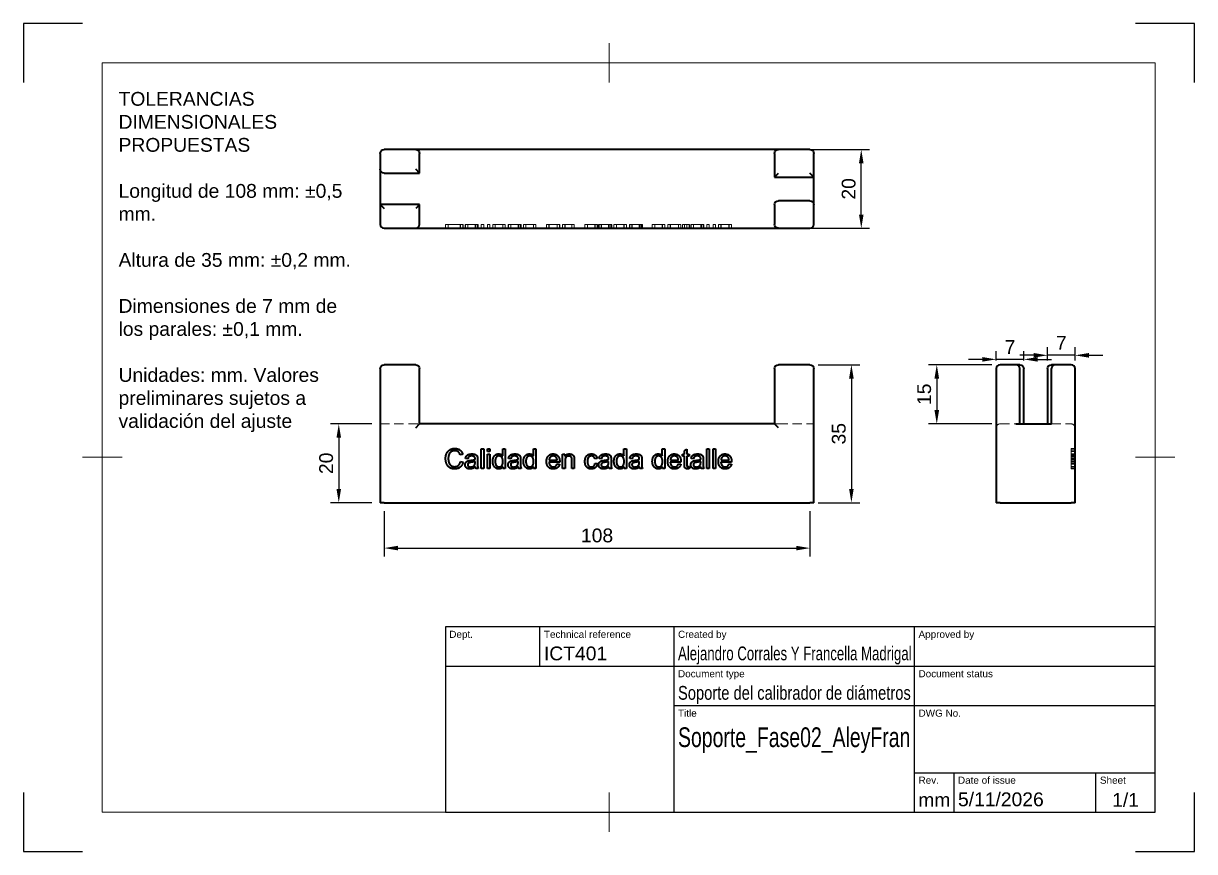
# Model space of a CAD drawing. Header units: millimetres. Extents: x 0 to 297, y 0 to 210.
import ezdxf
from ezdxf.enums import TextEntityAlignment as Align

# ---------------------------------------------------------------- set-up
doc = ezdxf.new("R2010")
doc.units = ezdxf.units.MM
doc.header["$LTSCALE"] = 0.75
doc.linetypes.add('HIDDEN2', pattern=[4.7625, 3.175, -1.5875])
for name, color, linetype, lineweight in [('BORDER', 7, 'Continuous', 18), ('FD_Dimensions', 7, 'Continuous', 18), ('Hidden', 7, 'HIDDEN2', 18), ('Notes', 7, 'Continuous', 18), ('TITLEBLOCK', 7, 'Continuous', 25), ('Visible', 7, 'Continuous', 35)]:
    doc.layers.add(name, color=color, linetype=linetype, lineweight=lineweight)
doc.styles.add('FusionTitle', font='arial.ttf')
doc.styles.get("Standard").update_dxf_attribs({"font": 'arial.ttf'})
doc.dimstyles.new('Dim-ISO-25', dxfattribs={"dimtxt": 3.5, "dimasz": 3.5, "dimexe": 2.1, "dimexo": 2.1, "dimgap": 1.4, "dimtad": 1, "dimzin": 12, "dimdsep": 46, "dimtxsty": 'Standard', "dimcen": 0, "dimazin": 3, "dimtp": 0.1, "dimtm": 0.1, "dimtfac": 0.714286, "dimtmove": 0, "dimatfit": 3, "dimfxl": 1, "dimtzin": 12, "dimarcsym": 0})

# ---------------------------------------------------------------- blocks, each defined once
blk = doc.blocks.new('ISO_A4(L)_SHEET')
at = {"layer": 'BORDER'}
for p, q in [((148.5, 205), (148.5, 195)), ((287, 200), (20, 200)), ((20, 200), (20, 10)), ((287, 10), (287, 200)), ((15, 100), (25, 100)), ((292, 100), (282, 100)), ((148.5, 5), (148.5, 15)), ((287, 10), (20, 10))]:
    blk.add_line(p, q, dxfattribs=at)
at = {"layer": 'Defpoints'}
for p, q in [((0, 210), (0, 195)), ((15, 210), (0, 210)), ((297, 210), (282, 210)), ((297, 195), (297, 210)), ((0, 15), (0, 0)), ((297, 0), (297, 15)), ((0, 0), (15, 0)), ((282, 0), (297, 0))]:
    blk.add_line(p, q, dxfattribs=at)
blk = doc.blocks.new('ISO_TITLEBLOCK')
at = {"layer": 'TITLEBLOCK'}
for p, q in [((0, 47), (-180, 47)), ((-180, 47), (-180, 0)), ((-156, 37), (-156, 47)), ((-122, 0), (-122, 47)), ((-61, 0), (-61, 47)), ((0, 0), (0, 47)), ((-180, 37), (0, 37)), ((-122, 27), (0, 27)), ((-61, 10), (0, 10)), ((-51, 0), (-51, 10)), ((-15, 0), (-15, 10)), ((-180, 0), (0, 0))]:
    blk.add_line(p, q, dxfattribs=at)
at = {"layer": 'TITLEBLOCK', "style": 'FusionTitle'}
for s, p in [('Dept.', (-179, 46)), ('Technical reference', (-155, 46)), ('Created by', (-121, 46)), ('Approved by', (-60, 46)), ('Document type', (-121, 36)), ('Document status', (-60, 36)), ('Title', (-121, 26)), ('DWG No.', (-60, 26)), ('Rev.', (-60, 9)), ('Date of issue', (-50, 9)), ('Sheet', (-14, 9))]:
    blk.add_text(s, height=1.8, dxfattribs=at).set_placement(p, align=Align.TOP_LEFT)
for tag, height, p in [('DEPT', 3.5, (-179, 42)), ('TECHNICAL_REFERENCE', 3.5, (-155, 42)), ('CREATED_BY', 3.5, (-121, 42)), ('APPROVED_BY', 3.5, (-60, 42)), ('DOCUMENT_TYPE', 3.5, (-121, 32)), ('DOCUMENT_STATUS', 3.5, (-60, 32)), ('TITLE_1', 5, (-121, 21.5)), ('TITLE_2', 5, (-121, 14)), ('TITLE_3', 5, (-121, 6.5)), ('DATE_OF_ISSUE', 3.5, (-50, 5))]:
    blk.add_attdef(tag, text='', height=height, dxfattribs=at).set_placement(p, align=Align.TOP_LEFT)
for tag, p in [('CREATED_DATE', (-62, 42)), ('APPROVED_DATE', (-0.99, 42))]:
    blk.add_attdef(tag, text='', height=3.5, dxfattribs=at).set_placement(p, align=Align.TOP_RIGHT)
for tag, height, p in [('DRAWING_NUMBER', 5, (-30.5, 19.75)), ('REV', 3.5, (-56, 4.85)), ('SHEET', 3.5, (-7.5, 4.85))]:
    blk.add_attdef(tag, text='', height=height, dxfattribs=at).set_placement(p, align=Align.TOP_CENTER)
blk = doc.blocks.new('*D13')
at = {"layer": 'Defpoints', "color": 0, "transparency": 16777216}
for p in [(91.47241, 88.455252), (199.47241, 88.455252), (199.47241, 76.955252)]:
    blk.add_point(p, dxfattribs=at)
at = {"layer": 'FD_Dimensions', "color": 0, "lineweight": -2, "transparency": 16777216}
for p, q in [((91.47241, 86.355252), (91.47241, 74.855252)), ((199.47241, 86.355252), (199.47241, 74.855252)), ((94.97241, 76.955252), (195.97241, 76.955252))]:
    blk.add_line(p, q, dxfattribs=at)
at = {"layer": 'FD_Dimensions', "color": 0, "transparency": 16777216}
for points in [[(94.97241, 77.538586), (94.97241, 76.371919), (91.47241, 76.955252)], [(195.97241, 77.538586), (195.97241, 76.371919), (199.47241, 76.955252)]]:
    blk.add_solid(points, dxfattribs=at)
at = {"layer": 'FD_Dimensions', "color": 0, "transparency": 16777216, "insert": (145.47241, 80.142258), "char_height": 3.5, "attachment_point": 5}
blk.add_mtext('108', dxfattribs=at)
blk = doc.blocks.new('*D14')
at = {"layer": 'Defpoints', "color": 0, "transparency": 16777216}
for p in [(191.472408, 178.046645), (212.472408, 178.046645), (191.472408, 158.046645)]:
    blk.add_point(p, dxfattribs=at)
at = {"layer": 'FD_Dimensions', "color": 0, "lineweight": -2, "transparency": 16777216}
for p, q in [((193.572408, 178.046645), (214.572408, 178.046645)), ((212.472408, 161.546645), (212.472408, 174.546645)), ((193.572408, 158.046645), (214.572408, 158.046645))]:
    blk.add_line(p, q, dxfattribs=at)
at = {"layer": 'FD_Dimensions', "color": 0, "transparency": 16777216}
for points in [[(211.889075, 174.546645), (213.055742, 174.546645), (212.472408, 178.046645)], [(211.889075, 161.546645), (213.055742, 161.546645), (212.472408, 158.046645)]]:
    blk.add_solid(points, dxfattribs=at)
at = {"layer": 'FD_Dimensions', "color": 0, "transparency": 16777216, "insert": (209.285403, 168.046645), "char_height": 3.5, "attachment_point": 5, "rotation": 90}
blk.add_mtext('20', dxfattribs=at)
blk = doc.blocks.new('*D15')
at = {"layer": 'Defpoints', "color": 0, "transparency": 16777216}
for p in [(199.47241, 123.455252), (199.47241, 88.455252), (209.97241, 88.455252)]:
    blk.add_point(p, dxfattribs=at)
at = {"layer": 'FD_Dimensions', "color": 0, "lineweight": -2, "transparency": 16777216}
for p, q in [((201.57241, 123.455252), (212.07241, 123.455252)), ((209.97241, 119.955252), (209.97241, 91.955252)), ((201.57241, 88.455252), (212.07241, 88.455252))]:
    blk.add_line(p, q, dxfattribs=at)
at = {"layer": 'FD_Dimensions', "color": 0, "transparency": 16777216}
for points in [[(209.389077, 119.955252), (210.555744, 119.955252), (209.97241, 123.455252)], [(209.389077, 91.955252), (210.555744, 91.955252), (209.97241, 88.455252)]]:
    blk.add_solid(points, dxfattribs=at)
at = {"layer": 'FD_Dimensions', "color": 0, "transparency": 16777216, "insert": (206.784211, 105.955252), "char_height": 3.5, "attachment_point": 5, "rotation": 90}
blk.add_mtext('35', dxfattribs=at)
blk = doc.blocks.new('*D16')
at = {"layer": 'Defpoints', "color": 0, "transparency": 16777216}
for p in [(246.696469, 124.814403), (246.696469, 122.455252), (253.696469, 122.455252)]:
    blk.add_point(p, dxfattribs=at)
at = {"layer": 'FD_Dimensions', "color": 0, "lineweight": -2, "transparency": 16777216}
for p, q in [((243.196469, 124.814403), (239.696469, 124.814403)), ((246.696469, 124.555252), (246.696469, 126.914403)), ((253.696469, 124.814403), (246.696469, 124.814403)), ((253.696469, 124.555252), (253.696469, 126.914403)), ((257.196469, 124.814403), (260.696469, 124.814403))]:
    blk.add_line(p, q, dxfattribs=at)
at = {"layer": 'FD_Dimensions', "color": 0, "transparency": 16777216}
for points in [[(243.196469, 125.397736), (243.196469, 124.23107), (246.696469, 124.814403)], [(257.196469, 125.397736), (257.196469, 124.23107), (253.696469, 124.814403)]]:
    blk.add_solid(points, dxfattribs=at)
at = {"layer": 'FD_Dimensions', "color": 0, "transparency": 16777216, "insert": (250.196469, 127.964403), "char_height": 3.5, "attachment_point": 5}
blk.add_mtext('7', dxfattribs=at)
blk = doc.blocks.new('*D17')
at = {"layer": 'Defpoints', "color": 0, "transparency": 16777216}
for p in [(259.69647, 125.838634), (259.69647, 122.455252), (266.696469, 122.455252)]:
    blk.add_point(p, dxfattribs=at)
at = {"layer": 'FD_Dimensions', "color": 0, "lineweight": -2, "transparency": 16777216}
for p, q in [((259.69647, 124.555252), (259.69647, 127.938634)), ((266.696469, 124.555252), (266.696469, 127.938634)), ((256.19647, 125.838634), (252.69647, 125.838634)), ((266.696469, 125.838634), (259.69647, 125.838634)), ((270.196469, 125.838634), (273.696469, 125.838634))]:
    blk.add_line(p, q, dxfattribs=at)
at = {"layer": 'FD_Dimensions', "color": 0, "transparency": 16777216}
for points in [[(256.19647, 126.421968), (256.19647, 125.255301), (259.69647, 125.838634)], [(270.196469, 126.421968), (270.196469, 125.255301), (266.696469, 125.838634)]]:
    blk.add_solid(points, dxfattribs=at)
at = {"layer": 'FD_Dimensions', "color": 0, "transparency": 16777216, "insert": (263.196469, 128.988634), "char_height": 3.5, "attachment_point": 5}
blk.add_mtext('7', dxfattribs=at)
blk = doc.blocks.new('*D18')
at = {"layer": 'Defpoints', "color": 0, "transparency": 16777216}
for p in [(90.47241, 108.455252), (79.97241, 88.455252), (90.47241, 88.455252)]:
    blk.add_point(p, dxfattribs=at)
at = {"layer": 'FD_Dimensions', "color": 0, "lineweight": -2, "transparency": 16777216}
for p, q in [((88.37241, 108.455252), (77.87241, 108.455252)), ((79.97241, 104.955252), (79.97241, 91.955252)), ((88.37241, 88.455252), (77.87241, 88.455252))]:
    blk.add_line(p, q, dxfattribs=at)
at = {"layer": 'FD_Dimensions', "color": 0, "transparency": 16777216}
for points in [[(79.389077, 104.955252), (80.555744, 104.955252), (79.97241, 108.455252)], [(79.389077, 91.955252), (80.555744, 91.955252), (79.97241, 88.455252)]]:
    blk.add_solid(points, dxfattribs=at)
at = {"layer": 'FD_Dimensions', "color": 0, "transparency": 16777216, "insert": (76.785405, 98.455252), "char_height": 3.5, "attachment_point": 5, "rotation": 90}
blk.add_mtext('20', dxfattribs=at)
blk = doc.blocks.new('*D19')
at = {"layer": 'Defpoints', "color": 0, "transparency": 16777216}
for p in [(247.696469, 123.455252), (231.623422, 108.455252), (247.696469, 108.455252)]:
    blk.add_point(p, dxfattribs=at)
at = {"layer": 'FD_Dimensions', "color": 0, "lineweight": -2, "transparency": 16777216}
for p, q in [((245.596469, 123.455252), (229.523422, 123.455252)), ((231.623422, 119.955252), (231.623422, 111.955252)), ((245.596469, 108.455252), (229.523422, 108.455252))]:
    blk.add_line(p, q, dxfattribs=at)
at = {"layer": 'FD_Dimensions', "color": 0, "transparency": 16777216}
for points in [[(231.040089, 119.955252), (232.206756, 119.955252), (231.623422, 123.455252)], [(231.040089, 111.955252), (232.206756, 111.955252), (231.623422, 108.455252)]]:
    blk.add_solid(points, dxfattribs=at)
at = {"layer": 'FD_Dimensions', "color": 0, "transparency": 16777216, "insert": (228.436417, 115.955252), "char_height": 3.5, "attachment_point": 5, "rotation": 90}
blk.add_mtext('15', dxfattribs=at)

msp = doc.modelspace()

# ---------------------------------------------------------------- linework, layer by layer
at = {"layer": 'Hidden', "extrusion": (-1e-16, -1, 2.967e-13)}
for p, q in [((107.058, 158.047), (107.058, 159.047)), ((107.058, 159.047), (107.357, 159.047)), ((107.357, 159.047), (108.208, 159.047)), ((107.742, 158.047), (107.742, 159.047)), ((108.208, 159.047), (109.423, 159.047)), ((109.423, 159.047), (110.688, 159.047)), ((110.688, 159.047), (111.402, 159.047)), ((110.75, 158.047), (110.75, 159.047)), ((110.825, 158.047), (110.825, 159.047)), ((111.402, 158.047), (111.402, 159.047)), ((111.402, 159.047), (111.488, 159.047)), ((111.488, 158.047), (111.488, 159.047)), ((112.018, 158.047), (112.018, 159.047)), ((112.018, 159.047), (112.124, 159.047)), ((112.124, 158.047), (112.124, 159.047)), ((112.124, 159.047), (112.394, 159.047)), ((112.394, 159.047), (112.937, 159.047)), ((112.674, 158.047), (112.674, 159.047)), ((112.725, 158.047), (112.725, 159.047)), ((112.937, 159.047), (113.761, 159.047)), ((113.761, 159.047), (114.516, 159.047)), ((114.516, 159.047), (114.943, 159.047)), ((114.543, 158.047), (114.543, 159.047)), ((114.547, 158.047), (114.547, 159.047)), ((114.595, 158.047), (114.595, 159.047)), ((114.718, 158.047), (114.718, 159.047)), ((114.943, 159.047), (115.135, 159.047)), ((115.135, 158.047), (115.135, 159.047)), ((115.135, 159.047), (115.166, 159.047)), ((115.166, 159.047), (115.205, 159.047)), ((115.166, 158.047), (115.166, 159.047)), ((115.205, 159.047), (115.36, 159.047)), ((115.36, 158.047), (115.36, 159.047)), ((116.105, 158.047), (116.105, 159.047)), ((116.105, 159.047), (116.721, 159.047)), ((116.721, 158.047), (116.721, 159.047)), ((117.678, 158.047), (117.678, 159.047)), ((117.678, 159.047), (118.293, 159.047)), ((118.293, 158.047), (118.293, 159.047)), ((119.007, 158.047), (119.007, 159.047)), ((119.007, 159.047), (119.188, 159.047)), ((119.188, 159.047), (119.732, 159.047)), ((119.64, 158.047), (119.64, 159.047)), ((119.732, 159.047), (120.542, 159.047)), ((120.542, 159.047), (121.126, 159.047)), ((121.126, 159.047), (121.543, 159.047)), ((121.543, 158.047), (121.543, 159.047)), ((121.543, 159.047), (122.155, 159.047)), ((121.584, 158.047), (121.584, 159.047)), ((121.595, 158.047), (121.595, 159.047)), ((122.155, 158.047), (122.155, 159.047)), ((122.914, 158.047), (122.914, 159.047)), ((122.914, 159.047), (123.02, 159.047)), ((123.02, 158.047), (123.02, 159.047)), ((123.02, 159.047), (123.29, 159.047)), ((123.29, 159.047), (123.833, 159.047)), ((123.57, 158.047), (123.57, 159.047)), ((123.622, 158.047), (123.622, 159.047)), ((123.833, 159.047), (124.657, 159.047)), ((124.657, 159.047), (125.413, 159.047)), ((125.413, 159.047), (125.84, 159.047)), ((125.44, 158.047), (125.44, 159.047)), ((125.443, 158.047), (125.443, 159.047)), ((125.491, 158.047), (125.491, 159.047)), ((125.614, 158.047), (125.614, 159.047)), ((125.84, 159.047), (126.031, 159.047)), ((126.031, 158.047), (126.031, 159.047)), ((126.031, 159.047), (126.062, 159.047)), ((126.062, 159.047), (126.101, 159.047)), ((126.062, 158.047), (126.062, 159.047)), ((126.101, 159.047), (126.257, 159.047)), ((126.257, 158.047), (126.257, 159.047)), ((126.793, 158.047), (126.793, 159.047)), ((126.793, 159.047), (126.975, 159.047)), ((126.975, 159.047), (127.518, 159.047)), ((127.426, 158.047), (127.426, 159.047)), ((127.518, 159.047), (128.328, 159.047)), ((128.328, 159.047), (128.913, 159.047)), ((128.913, 159.047), (129.33, 159.047)), ((129.33, 158.047), (129.33, 159.047)), ((129.33, 159.047), (129.941, 159.047)), ((129.371, 158.047), (129.371, 159.047)), ((129.381, 158.047), (129.381, 159.047)), ((129.941, 158.047), (129.941, 159.047)), ((132.648, 158.047), (132.648, 159.047)), ((132.648, 159.047), (133.12, 159.047)), ((133.12, 159.047), (134.344, 159.047)), ((133.284, 158.047), (133.284, 159.047)), ((133.318, 158.047), (133.318, 159.047)), ((134.344, 159.047), (135.533, 159.047)), ((135.338, 158.047), (135.338, 159.047)), ((135.345, 158.047), (135.345, 159.047)), ((135.533, 159.047), (135.995, 159.047)), ((135.974, 158.047), (135.974, 159.047)), ((135.991, 158.047), (135.991, 159.047)), ((135.995, 158.047), (135.995, 159.047)), ((136.747, 158.047), (136.747, 159.047)), ((136.747, 159.047), (137.3, 159.047)), ((137.3, 159.047), (138.456, 159.047)), ((137.3, 158.047), (137.3, 159.047)), ((137.362, 158.047), (137.362, 159.047)), ((138.456, 159.047), (139.059, 159.047)), ((139.059, 159.047), (139.471, 159.047)), ((139.081, 158.047), (139.081, 159.047)), ((139.471, 159.047), (139.662, 159.047)), ((139.662, 159.047), (139.696, 159.047)), ((139.696, 158.047), (139.696, 159.047)), ((142.396, 158.047), (142.396, 159.047)), ((142.396, 159.047), (142.591, 159.047)), ((142.591, 159.047), (143.184, 159.047)), ((143.029, 158.047), (143.029, 159.047)), ((143.184, 159.047), (144.051, 159.047)), ((144.051, 159.047), (145.018, 159.047)), ((144.902, 158.047), (144.902, 159.047)), ((144.953, 158.047), (144.953, 159.047)), ((145.018, 159.047), (145.5, 159.047)), ((145.5, 158.047), (145.5, 159.047)), ((145.5, 159.047), (145.558, 159.047)), ((145.558, 158.047), (145.558, 159.047)), ((145.876, 158.047), (145.876, 159.047)), ((145.876, 159.047), (145.982, 159.047)), ((145.982, 158.047), (145.982, 159.047)), ((145.982, 159.047), (146.252, 159.047)), ((146.252, 159.047), (146.795, 159.047)), ((146.532, 158.047), (146.532, 159.047)), ((146.583, 158.047), (146.583, 159.047)), ((146.795, 159.047), (147.619, 159.047)), ((147.619, 159.047), (148.375, 159.047)), ((148.375, 159.047), (148.802, 159.047)), ((148.402, 158.047), (148.402, 159.047)), ((148.405, 158.047), (148.405, 159.047)), ((148.453, 158.047), (148.453, 159.047)), ((148.576, 158.047), (148.576, 159.047)), ((148.802, 159.047), (148.993, 159.047)), ((148.993, 158.047), (148.993, 159.047)), ((148.993, 159.047), (149.024, 159.047)), ((149.024, 159.047), (149.063, 159.047)), ((149.024, 158.047), (149.024, 159.047)), ((149.063, 159.047), (149.219, 159.047)), ((149.219, 158.047), (149.219, 159.047)), ((149.755, 158.047), (149.755, 159.047)), ((149.755, 159.047), (149.937, 159.047)), ((149.937, 159.047), (150.48, 159.047)), ((150.388, 158.047), (150.388, 159.047)), ((150.48, 159.047), (151.29, 159.047)), ((151.29, 159.047), (151.875, 159.047)), ((151.875, 159.047), (152.292, 159.047)), ((152.292, 158.047), (152.292, 159.047)), ((152.292, 159.047), (152.903, 159.047)), ((152.333, 158.047), (152.333, 159.047)), ((152.343, 158.047), (152.343, 159.047)), ((152.903, 158.047), (152.903, 159.047)), ((153.662, 158.047), (153.662, 159.047)), ((153.662, 159.047), (153.768, 159.047)), ((153.768, 158.047), (153.768, 159.047)), ((153.768, 159.047), (154.038, 159.047)), ((154.038, 159.047), (154.582, 159.047)), ((154.318, 158.047), (154.318, 159.047)), ((154.37, 158.047), (154.37, 159.047)), ((154.582, 159.047), (155.405, 159.047)), ((155.405, 159.047), (156.161, 159.047)), ((156.161, 159.047), (156.588, 159.047)), ((156.188, 158.047), (156.188, 159.047)), ((156.191, 158.047), (156.191, 159.047)), ((156.239, 158.047), (156.239, 159.047)), ((156.362, 158.047), (156.362, 159.047)), ((156.588, 159.047), (156.779, 159.047)), ((156.779, 158.047), (156.779, 159.047)), ((156.779, 159.047), (156.81, 159.047)), ((156.81, 159.047), (156.849, 159.047)), ((156.81, 158.047), (156.81, 159.047)), ((156.849, 159.047), (157.005, 159.047)), ((157.005, 158.047), (157.005, 159.047)), ((159.486, 158.047), (159.486, 159.047)), ((159.486, 159.047), (159.667, 159.047)), ((159.667, 159.047), (160.211, 159.047)), ((160.119, 158.047), (160.119, 159.047)), ((160.211, 159.047), (161.021, 159.047)), ((161.021, 159.047), (161.605, 159.047)), ((161.605, 159.047), (162.022, 159.047)), ((162.022, 158.047), (162.022, 159.047)), ((162.022, 159.047), (162.634, 159.047)), ((162.063, 158.047), (162.063, 159.047)), ((162.074, 158.047), (162.074, 159.047)), ((162.634, 158.047), (162.634, 159.047)), ((163.396, 158.047), (163.396, 159.047)), ((163.396, 159.047), (163.868, 159.047)), ((163.868, 159.047), (165.092, 159.047)), ((164.032, 158.047), (164.032, 159.047)), ((164.066, 158.047), (164.066, 159.047)), ((165.092, 159.047), (166.281, 159.047)), ((166.086, 158.047), (166.086, 159.047)), ((166.093, 158.047), (166.093, 159.047)), ((166.281, 159.047), (166.743, 159.047)), ((166.722, 158.047), (166.722, 159.047)), ((166.739, 158.047), (166.739, 159.047)), ((166.743, 158.047), (166.743, 159.047)), ((167.156, 158.047), (167.156, 159.047)), ((167.156, 159.047), (167.607, 159.047)), ((167.607, 158.047), (167.607, 159.047)), ((167.607, 159.047), (168.219, 159.047)), ((168.219, 159.047), (168.838, 159.047)), ((168.219, 158.047), (168.219, 159.047)), ((168.838, 158.047), (168.838, 159.047)), ((168.838, 159.047), (168.927, 159.047)), ((168.927, 158.047), (168.927, 159.047)), ((169.231, 158.047), (169.231, 159.047)), ((169.231, 159.047), (169.337, 159.047)), ((169.337, 158.047), (169.337, 159.047)), ((169.337, 159.047), (169.607, 159.047)), ((169.607, 159.047), (170.15, 159.047)), ((169.887, 158.047), (169.887, 159.047)), ((169.938, 158.047), (169.938, 159.047)), ((170.15, 159.047), (170.974, 159.047)), ((170.974, 159.047), (171.729, 159.047)), ((171.729, 159.047), (172.157, 159.047)), ((171.757, 158.047), (171.757, 159.047)), ((171.76, 158.047), (171.76, 159.047)), ((171.808, 158.047), (171.808, 159.047)), ((171.931, 158.047), (171.931, 159.047)), ((172.157, 159.047), (172.348, 159.047)), ((172.348, 158.047), (172.348, 159.047)), ((172.348, 159.047), (172.379, 159.047)), ((172.379, 159.047), (172.418, 159.047)), ((172.379, 158.047), (172.379, 159.047)), ((172.418, 159.047), (172.574, 159.047)), ((172.574, 158.047), (172.574, 159.047)), ((173.319, 158.047), (173.319, 159.047)), ((173.319, 159.047), (173.934, 159.047)), ((173.934, 158.047), (173.934, 159.047)), ((174.874, 158.047), (174.874, 159.047)), ((174.874, 159.047), (175.489, 159.047)), ((175.489, 158.047), (175.489, 159.047)), ((176.238, 158.047), (176.238, 159.047)), ((176.238, 159.047), (176.709, 159.047)), ((176.709, 159.047), (177.933, 159.047)), ((176.874, 158.047), (176.874, 159.047)), ((176.908, 158.047), (176.908, 159.047)), ((177.933, 159.047), (179.123, 159.047)), ((178.928, 158.047), (178.928, 159.047)), ((178.935, 158.047), (178.935, 159.047)), ((179.123, 159.047), (179.584, 159.047)), ((179.563, 158.047), (179.563, 159.047)), ((179.581, 158.047), (179.581, 159.047)), ((179.584, 158.047), (179.584, 159.047))]:
    msp.add_line(p, q, dxfattribs=at)
at = {"layer": 'Hidden'}
for p, q in [((90.472, 108.455), (100.472, 108.455)), ((190.472, 108.455), (191.472, 108.455)), ((191.472, 108.455), (199.472, 108.455)), ((199.472, 108.455), (200.472, 108.455))]:
    msp.add_line(p, q, dxfattribs=at)
at = {"layer": 'Hidden', "extrusion": (1, -2e-16, 2.969e-13)}
for p, q in [((247.696, 108.455), (251.696, 108.455)), ((260.696, 108.455), (265.696, 108.455)), ((266.696, 102.215), (265.696, 102.215)), ((265.696, 101.912), (265.696, 102.215)), ((266.696, 102.129), (265.696, 102.129)), ((266.696, 102.016), (265.696, 102.016)), ((265.696, 101.027), (265.696, 101.912)), ((266.696, 101.647), (265.696, 101.647)), ((266.696, 101.422), (265.696, 101.422)), ((265.696, 99.661), (265.696, 101.027)), ((266.696, 100.83), (265.696, 100.83)), ((266.696, 100.755), (265.696, 100.755)), ((266.696, 100.748), (265.696, 100.748)), ((266.696, 100.601), (265.696, 100.601)), ((266.696, 100.331), (265.696, 100.331)), ((266.696, 100.324), (265.696, 100.324)), ((266.696, 100.321), (265.696, 100.321)), ((266.696, 100.297), (265.696, 100.297)), ((266.696, 100.27), (265.696, 100.27)), ((266.696, 100.232), (265.696, 100.232)), ((266.696, 100.027), (265.696, 100.027)), ((266.696, 99.713), (265.696, 99.713)), ((266.696, 99.682), (265.696, 99.682)), ((265.696, 98.318), (265.696, 99.661)), ((266.696, 99.631), (265.696, 99.631)), ((266.696, 99.59), (265.696, 99.59)), ((266.696, 99.422), (265.696, 99.422)), ((266.696, 99.282), (265.696, 99.282)), ((266.696, 98.94), (265.696, 98.94)), ((266.696, 98.875), (265.696, 98.875)), ((266.696, 98.776), (265.696, 98.776)), ((266.696, 98.708), (265.696, 98.708)), ((266.696, 98.448), (265.696, 98.448)), ((266.696, 98.369), (265.696, 98.369)), ((265.696, 97.363), (265.696, 98.318)), ((266.696, 98.287), (265.696, 98.287)), ((266.696, 98.209), (265.696, 98.209)), ((266.696, 97.669), (265.696, 97.669)), ((266.696, 97.645), (265.696, 97.645)), ((266.696, 97.6), (265.696, 97.6)), ((266.696, 97.576), (265.696, 97.576)), ((266.696, 97.566), (265.696, 97.566)), ((266.696, 97.542), (265.696, 97.542)), ((266.696, 97.518), (265.696, 97.518)), ((265.696, 97.033), (265.696, 97.363)), ((266.696, 97.125), (265.696, 97.125)), ((266.696, 97.118), (265.696, 97.118)), ((266.696, 97.07), (265.696, 97.07)), ((266.696, 97.036), (265.696, 97.036)), ((266.696, 97.033), (265.696, 97.033))]:
    msp.add_line(p, q, dxfattribs=at)
at = {"layer": 'Hidden', "extrusion": (0, -2e-16, -1)}
for centre, start, end in [((-247.696, 107.455), 0, 90), ((-265.696, 107.455), 90, 180)]:
    msp.add_arc(centre, 1, start, end, dxfattribs=at)
at = {"layer": 'Visible', "extrusion": (-1e-16, -1, 2.967e-13)}
for p, q in [((90.472, 177.047), (90.472, 173.047)), ((99.472, 178.047), (91.472, 178.047)), ((191.472, 178.047), (99.472, 178.047)), ((100.472, 172.047), (100.472, 177.047)), ((190.472, 177.047), (190.472, 171.047)), ((199.472, 178.047), (191.472, 178.047)), ((200.472, 171.047), (200.472, 177.047)), ((90.472, 173.047), (90.472, 164.047)), ((100.472, 172.047), (99.472, 173.047)), ((91.472, 172.047), (100.472, 172.047)), ((190.472, 171.047), (191.472, 172.047)), ((190.472, 171.047), (200.472, 171.047)), ((200.472, 171.047), (199.472, 172.047)), ((200.472, 164.047), (200.472, 171.047)), ((90.472, 164.047), (90.472, 159.047)), ((90.472, 164.047), (91.472, 163.047)), ((100.472, 164.047), (90.472, 164.047)), ((100.472, 164.047), (99.472, 163.047)), ((100.472, 159.047), (100.472, 164.047)), ((190.472, 164.047), (190.472, 159.047)), ((199.472, 165.047), (191.472, 165.047)), ((200.472, 159.047), (200.472, 164.047)), ((91.472, 158.047), (99.472, 158.047)), ((99.472, 158.047), (191.472, 158.047)), ((191.472, 158.047), (199.472, 158.047))]:
    msp.add_line(p, q, dxfattribs=at)
at = {"layer": 'Visible'}
for p, q in [((90.472, 122.455), (90.472, 88.455)), ((99.472, 123.455), (91.472, 123.455)), ((100.472, 108.455), (100.472, 122.455)), ((190.472, 122.455), (190.472, 108.455)), ((199.472, 123.455), (191.472, 123.455)), ((200.472, 88.455), (200.472, 122.455)), ((99.472, 107.455), (100.472, 108.455)), ((190.472, 108.455), (100.472, 108.455)), ((191.472, 107.455), (190.472, 108.455)), ((116.105, 102.129), (116.721, 102.129)), ((116.105, 97.118), (116.105, 102.129)), ((116.721, 102.129), (116.721, 97.118)), ((117.678, 102.129), (118.293, 102.129)), ((117.678, 101.422), (117.678, 102.129)), ((118.293, 101.422), (117.678, 101.422)), ((118.293, 102.129), (118.293, 101.422)), ((121.543, 102.129), (122.155, 102.129)), ((121.543, 100.331), (121.543, 102.129)), ((122.155, 102.129), (122.155, 97.118)), ((129.33, 102.129), (129.941, 102.129)), ((129.33, 100.331), (129.33, 102.129)), ((129.941, 102.129), (129.941, 97.118)), ((152.292, 102.129), (152.903, 102.129)), ((152.292, 100.331), (152.292, 102.129)), ((152.903, 102.129), (152.903, 97.118)), ((162.022, 102.129), (162.634, 102.129)), ((162.022, 100.331), (162.022, 102.129)), ((162.634, 102.129), (162.634, 97.118)), ((167.607, 101.647), (168.219, 102.016)), ((167.607, 100.748), (167.607, 101.647)), ((168.219, 102.016), (168.219, 100.748)), ((173.319, 102.129), (173.934, 102.129)), ((173.319, 97.118), (173.319, 102.129)), ((173.934, 102.129), (173.934, 97.118)), ((174.874, 102.129), (175.489, 102.129)), ((174.874, 97.118), (174.874, 102.129)), ((175.489, 102.129), (175.489, 97.118)), ((111.402, 100.755), (110.75, 100.601)), ((110.825, 98.875), (111.488, 98.708)), ((112.725, 99.631), (112.124, 99.713)), ((114.543, 98.715), (114.543, 98.94)), ((115.166, 99.46), (115.166, 98.639)), ((117.678, 100.748), (118.293, 100.748)), ((117.678, 97.118), (117.678, 100.748)), ((118.293, 100.748), (118.293, 97.118)), ((123.622, 99.631), (123.02, 99.713)), ((125.44, 98.715), (125.44, 98.94)), ((126.062, 99.46), (126.062, 98.639)), ((135.991, 98.776), (133.284, 98.776)), ((133.318, 99.282), (135.345, 99.282)), ((135.338, 98.287), (135.974, 98.209)), ((136.747, 100.748), (137.3, 100.748)), ((136.747, 97.118), (136.747, 100.748)), ((137.3, 100.748), (137.3, 100.232)), ((137.362, 99.101), (137.362, 97.118)), ((139.081, 97.118), (139.081, 99.326)), ((139.696, 99.35), (139.696, 97.118)), ((145.5, 99.682), (144.902, 99.59)), ((144.953, 98.448), (145.558, 98.369)), ((146.583, 99.631), (145.982, 99.713)), ((148.402, 98.715), (148.402, 98.94)), ((149.024, 99.46), (149.024, 98.639)), ((154.37, 99.631), (153.768, 99.713)), ((156.188, 98.715), (156.188, 98.94)), ((156.81, 99.46), (156.81, 98.639)), ((166.739, 98.776), (164.032, 98.776)), ((164.066, 99.282), (166.093, 99.282)), ((166.086, 98.287), (166.722, 98.209)), ((167.156, 100.748), (167.607, 100.748)), ((167.156, 100.27), (167.156, 100.748)), ((167.607, 100.27), (167.156, 100.27)), ((167.607, 98.181), (167.607, 100.27)), ((168.219, 100.748), (168.838, 100.748)), ((168.219, 100.27), (168.219, 98.147)), ((168.838, 100.27), (168.219, 100.27)), ((168.838, 100.748), (168.838, 100.27)), ((169.938, 99.631), (169.337, 99.713)), ((171.757, 98.715), (171.757, 98.94)), ((172.379, 99.46), (172.379, 98.639)), ((179.581, 98.776), (176.874, 98.776)), ((176.908, 99.282), (178.935, 99.282)), ((178.928, 98.287), (179.563, 98.209)), ((115.36, 97.118), (114.718, 97.118)), ((116.721, 97.118), (116.105, 97.118)), ((118.293, 97.118), (117.678, 97.118)), ((121.584, 97.118), (121.584, 97.576)), ((122.155, 97.118), (121.584, 97.118)), ((126.257, 97.118), (125.614, 97.118)), ((129.371, 97.118), (129.371, 97.576)), ((129.941, 97.118), (129.371, 97.118)), ((137.362, 97.118), (136.747, 97.118)), ((139.696, 97.118), (139.081, 97.118)), ((149.219, 97.118), (148.576, 97.118)), ((152.333, 97.118), (152.333, 97.576)), ((152.903, 97.118), (152.333, 97.118)), ((157.005, 97.118), (156.362, 97.118)), ((162.063, 97.118), (162.063, 97.576)), ((162.634, 97.118), (162.063, 97.118)), ((168.838, 97.669), (168.927, 97.125)), ((172.574, 97.118), (171.931, 97.118)), ((173.934, 97.118), (173.319, 97.118)), ((175.489, 97.118), (174.874, 97.118)), ((91.472, 88.455), (90.472, 88.455)), ((91.472, 88.455), (199.472, 88.455)), ((200.472, 88.455), (199.472, 88.455))]:
    msp.add_line(p, q, dxfattribs=at)
at = {"layer": 'Visible', "extrusion": (1, -2e-16, 2.969e-13)}
for p, q in [((246.696, 122.455), (246.696, 88.455)), ((251.696, 123.455), (247.696, 123.455)), ((252.696, 123.455), (251.696, 123.455)), ((252.696, 108.455), (252.696, 122.455)), ((253.696, 108.455), (253.696, 122.455)), ((259.696, 122.455), (259.696, 108.455)), ((261.696, 123.455), (260.696, 123.455)), ((260.696, 108.455), (260.696, 122.455)), ((265.696, 123.455), (261.696, 123.455)), ((266.696, 88.455), (266.696, 122.455)), ((251.696, 108.455), (260.696, 108.455)), ((247.696, 88.455), (246.696, 88.455)), ((247.696, 88.455), (265.696, 88.455)), ((266.696, 88.455), (265.696, 88.455))]:
    msp.add_line(p, q, dxfattribs=at)
at = {"layer": 'Visible', "extrusion": (0, 0, -1)}
for centre, start, end in [((-91.472, 177.047), 0, 90), ((-99.472, 177.047), 90, 180), ((-191.472, 177.047), 0, 90), ((-199.472, 177.047), 90, 180), ((-91.472, 173.047), 270, 0), ((-191.472, 164.047), 0, 90), ((-199.472, 164.047), 90, 180), ((-191.472, 159.047), 270, 0), ((-91.472, 122.455), 0, 90), ((-99.472, 122.455), 90, 180), ((-191.472, 122.455), 0, 90), ((-199.472, 122.455), 90, 180)]:
    msp.add_arc(centre, 1, start, end, dxfattribs=at)
at = {"layer": 'Visible'}
for centre, start, end in [((91.472, 159.047), 180, 270), ((99.472, 159.047), 270, 0), ((199.472, 159.047), 270, 0), ((247.696, 122.455), 90, 180), ((251.696, 122.455), 0, 90), ((261.696, 122.455), 90, 180), ((265.696, 122.455), 0, 90)]:
    msp.add_arc(centre, 1, start, end, dxfattribs=at)
at = {"layer": 'Visible', "extrusion": (0, -2e-16, -1)}
for centre, start, end in [((-252.696, 122.455), 90, 180), ((-260.696, 122.455), 0, 90)]:
    msp.add_arc(centre, 1, start, end, dxfattribs=at)
at = {"layer": 'Visible'}
for points in [[(107.058, 99.661), (107.058, 100.444), (107.357, 101.027)], [(107.357, 101.027), (107.656, 101.61), (108.208, 101.912)], [(108.444, 101.37), (108.056, 101.093), (107.899, 100.627)], [(108.208, 101.912), (108.76, 102.215), (109.423, 102.215)], [(109.41, 101.647), (108.832, 101.647), (108.444, 101.37)], [(110.244, 101.398), (109.912, 101.647), (109.41, 101.647)], [(109.423, 102.215), (110.175, 102.215), (110.688, 101.832)], [(110.75, 100.601), (110.575, 101.148), (110.244, 101.398)], [(110.688, 101.832), (111.201, 101.449), (111.402, 100.755)], [(107.323, 98.318), (107.058, 98.944), (107.058, 99.661)], [(108.095, 97.363), (107.588, 97.693), (107.323, 98.318)], [(107.899, 100.627), (107.742, 100.16), (107.742, 99.665)], [(107.742, 99.665), (107.742, 99.026), (107.928, 98.549)], [(107.928, 98.549), (108.114, 98.072), (108.507, 97.836)], [(110.302, 97.922), (110.688, 98.243), (110.825, 98.875)], [(111.488, 98.708), (111.279, 97.891), (110.738, 97.462)], [(112.018, 98.075), (112.018, 98.342), (112.139, 98.562)], [(112.339, 97.329), (112.018, 97.621), (112.018, 98.075)], [(112.124, 99.713), (112.206, 100.099), (112.394, 100.336)], [(112.139, 98.562), (112.26, 98.783), (112.457, 98.916)], [(112.394, 100.336), (112.582, 100.574), (112.937, 100.702)], [(112.457, 98.916), (112.653, 99.049), (112.899, 99.118)], [(112.759, 98.385), (112.674, 98.253), (112.674, 98.092)], [(112.674, 98.092), (112.674, 97.846), (112.86, 97.682)], [(113.031, 100.169), (112.824, 100.017), (112.725, 99.631)], [(113.002, 98.585), (112.845, 98.516), (112.759, 98.385)], [(112.899, 99.118), (113.081, 99.166), (113.446, 99.21)], [(112.937, 100.702), (113.292, 100.83), (113.761, 100.83)], [(113.539, 98.708), (113.159, 98.653), (113.002, 98.585)], [(113.672, 100.321), (113.238, 100.321), (113.031, 100.169)], [(113.446, 99.21), (114.191, 99.299), (114.543, 99.422)], [(114.543, 98.94), (114.208, 98.803), (113.539, 98.708)], [(114.373, 100.112), (114.137, 100.321), (113.672, 100.321)], [(113.761, 100.83), (114.226, 100.83), (114.516, 100.721)], [(114.038, 97.674), (114.314, 97.829), (114.444, 98.099)], [(114.547, 99.583), (114.547, 99.959), (114.373, 100.112)], [(114.444, 98.099), (114.543, 98.308), (114.543, 98.715)], [(114.516, 100.721), (114.807, 100.612), (114.943, 100.446)], [(114.543, 99.422), (114.547, 99.549), (114.547, 99.583)], [(114.943, 100.446), (115.08, 100.28), (115.135, 100.027)], [(115.135, 100.027), (115.166, 99.87), (115.166, 99.46)], [(115.166, 98.639), (115.166, 97.781), (115.205, 97.554)], [(119.007, 98.93), (119.007, 99.473), (119.188, 99.916)], [(119.207, 97.944), (119.007, 98.373), (119.007, 98.93)], [(119.188, 99.916), (119.37, 100.359), (119.732, 100.594)], [(119.915, 99.986), (119.64, 99.651), (119.64, 98.93)], [(119.64, 98.93), (119.64, 98.233), (119.934, 97.887)], [(119.732, 100.594), (120.094, 100.83), (120.542, 100.83)], [(120.6, 100.321), (120.19, 100.321), (119.915, 99.986)], [(120.542, 100.83), (120.87, 100.83), (121.126, 100.692)], [(121.308, 99.972), (121.021, 100.321), (120.6, 100.321)], [(121.126, 100.692), (121.383, 100.553), (121.543, 100.331)], [(121.595, 98.879), (121.595, 99.624), (121.308, 99.972)], [(121.313, 97.872), (121.595, 98.202), (121.595, 98.879)], [(122.914, 98.075), (122.914, 98.342), (123.035, 98.562)], [(123.235, 97.329), (122.914, 97.621), (122.914, 98.075)], [(123.02, 99.713), (123.102, 100.099), (123.29, 100.336)], [(123.035, 98.562), (123.157, 98.783), (123.353, 98.916)], [(123.29, 100.336), (123.478, 100.574), (123.833, 100.702)], [(123.353, 98.916), (123.55, 99.049), (123.796, 99.118)], [(123.656, 98.385), (123.57, 98.253), (123.57, 98.092)], [(123.57, 98.092), (123.57, 97.846), (123.757, 97.682)], [(123.927, 100.169), (123.721, 100.017), (123.622, 99.631)], [(123.898, 98.585), (123.741, 98.516), (123.656, 98.385)], [(123.796, 99.118), (123.977, 99.166), (124.343, 99.21)], [(123.833, 100.702), (124.189, 100.83), (124.657, 100.83)], [(124.435, 98.708), (124.056, 98.653), (123.898, 98.585)], [(124.568, 100.321), (124.134, 100.321), (123.927, 100.169)], [(124.343, 99.21), (125.088, 99.299), (125.44, 99.422)], [(125.44, 98.94), (125.105, 98.803), (124.435, 98.708)], [(125.269, 100.112), (125.033, 100.321), (124.568, 100.321)], [(124.657, 100.83), (125.122, 100.83), (125.413, 100.721)], [(124.934, 97.674), (125.211, 97.829), (125.341, 98.099)], [(125.443, 99.583), (125.443, 99.959), (125.269, 100.112)], [(125.341, 98.099), (125.44, 98.308), (125.44, 98.715)], [(125.413, 100.721), (125.703, 100.612), (125.84, 100.446)], [(125.44, 99.422), (125.443, 99.549), (125.443, 99.583)], [(125.84, 100.446), (125.977, 100.28), (126.031, 100.027)], [(126.031, 100.027), (126.062, 99.87), (126.062, 99.46)], [(126.062, 98.639), (126.062, 97.781), (126.101, 97.554)], [(126.793, 98.93), (126.793, 99.473), (126.975, 99.916)], [(126.993, 97.944), (126.793, 98.373), (126.793, 98.93)], [(126.975, 99.916), (127.156, 100.359), (127.518, 100.594)], [(127.701, 99.986), (127.426, 99.651), (127.426, 98.93)], [(127.426, 98.93), (127.426, 98.233), (127.72, 97.887)], [(127.518, 100.594), (127.88, 100.83), (128.328, 100.83)], [(128.386, 100.321), (127.976, 100.321), (127.701, 99.986)], [(128.328, 100.83), (128.656, 100.83), (128.913, 100.692)], [(129.094, 99.972), (128.807, 100.321), (128.386, 100.321)], [(128.913, 100.692), (129.169, 100.553), (129.33, 100.331)], [(129.381, 98.879), (129.381, 99.624), (129.094, 99.972)], [(129.099, 97.872), (129.381, 98.202), (129.381, 98.879)], [(132.648, 98.903), (132.648, 99.819), (133.12, 100.324)], [(133.115, 97.527), (132.648, 98.017), (132.648, 98.903)], [(133.12, 100.324), (133.592, 100.83), (134.344, 100.83)], [(133.284, 98.776), (133.318, 98.178), (133.623, 97.86)], [(133.638, 100.041), (133.349, 99.757), (133.318, 99.282)], [(134.351, 100.324), (133.927, 100.324), (133.638, 100.041)], [(134.344, 100.83), (135.072, 100.83), (135.533, 100.335)], [(135.113, 99.969), (134.819, 100.324), (134.351, 100.324)], [(134.959, 97.72), (135.198, 97.898), (135.338, 98.287)], [(135.345, 99.282), (135.304, 99.74), (135.113, 99.969)], [(135.974, 98.209), (135.824, 97.652), (135.417, 97.344)], [(135.533, 100.335), (135.995, 99.839), (135.995, 98.94)], [(135.995, 98.94), (135.995, 98.885), (135.991, 98.776)], [(137.3, 100.232), (137.7, 100.83), (138.456, 100.83)], [(137.647, 100.048), (137.362, 99.798), (137.362, 99.101)], [(138.326, 100.297), (137.933, 100.297), (137.647, 100.048)], [(138.755, 100.186), (138.572, 100.297), (138.326, 100.297)], [(138.456, 100.83), (138.784, 100.83), (139.059, 100.712)], [(139.009, 99.889), (138.938, 100.075), (138.755, 100.186)], [(139.081, 99.326), (139.081, 99.702), (139.009, 99.889)], [(139.059, 100.712), (139.334, 100.594), (139.471, 100.403)], [(139.471, 100.403), (139.607, 100.212), (139.662, 99.948)], [(139.662, 99.948), (139.696, 99.778), (139.696, 99.35)], [(142.396, 98.92), (142.396, 99.507), (142.591, 99.948)], [(142.849, 97.523), (142.396, 98.01), (142.396, 98.92)], [(142.591, 99.948), (142.786, 100.389), (143.184, 100.61)], [(143.319, 99.991), (143.029, 99.658), (143.029, 98.937)], [(143.029, 98.937), (143.029, 98.205), (143.309, 97.874)], [(143.184, 100.61), (143.583, 100.83), (144.051, 100.83)], [(144.075, 100.324), (143.61, 100.324), (143.319, 99.991)], [(144.051, 100.83), (144.642, 100.83), (145.018, 100.531)], [(144.599, 100.14), (144.382, 100.324), (144.075, 100.324)], [(144.902, 99.59), (144.816, 99.955), (144.599, 100.14)], [(144.646, 97.764), (144.888, 97.987), (144.953, 98.448)], [(145.018, 100.531), (145.394, 100.232), (145.5, 99.682)], [(145.558, 98.369), (145.459, 97.744), (145.051, 97.39)], [(145.876, 98.075), (145.876, 98.342), (145.997, 98.562)], [(146.197, 97.329), (145.876, 97.621), (145.876, 98.075)], [(145.982, 99.713), (146.064, 100.099), (146.252, 100.336)], [(145.997, 98.562), (146.119, 98.783), (146.315, 98.916)], [(146.252, 100.336), (146.44, 100.574), (146.795, 100.702)], [(146.315, 98.916), (146.512, 99.049), (146.758, 99.118)], [(146.618, 98.385), (146.532, 98.253), (146.532, 98.092)], [(146.532, 98.092), (146.532, 97.846), (146.719, 97.682)], [(146.889, 100.169), (146.683, 100.017), (146.583, 99.631)], [(146.86, 98.585), (146.703, 98.516), (146.618, 98.385)], [(146.758, 99.118), (146.939, 99.166), (147.305, 99.21)], [(146.795, 100.702), (147.151, 100.83), (147.619, 100.83)], [(147.397, 98.708), (147.018, 98.653), (146.86, 98.585)], [(147.53, 100.321), (147.096, 100.321), (146.889, 100.169)], [(147.305, 99.21), (148.05, 99.299), (148.402, 99.422)], [(148.402, 98.94), (148.067, 98.803), (147.397, 98.708)], [(148.231, 100.112), (147.995, 100.321), (147.53, 100.321)], [(147.619, 100.83), (148.084, 100.83), (148.375, 100.721)], [(147.896, 97.674), (148.173, 97.829), (148.303, 98.099)], [(148.405, 99.583), (148.405, 99.959), (148.231, 100.112)], [(148.303, 98.099), (148.402, 98.308), (148.402, 98.715)], [(148.375, 100.721), (148.665, 100.612), (148.802, 100.446)], [(148.402, 99.422), (148.405, 99.549), (148.405, 99.583)], [(148.802, 100.446), (148.938, 100.28), (148.993, 100.027)], [(148.993, 100.027), (149.024, 99.87), (149.024, 99.46)], [(149.024, 98.639), (149.024, 97.781), (149.063, 97.554)], [(149.755, 98.93), (149.755, 99.473), (149.937, 99.916)], [(149.955, 97.944), (149.755, 98.373), (149.755, 98.93)], [(149.937, 99.916), (150.118, 100.359), (150.48, 100.594)], [(150.663, 99.986), (150.388, 99.651), (150.388, 98.93)], [(150.388, 98.93), (150.388, 98.233), (150.682, 97.887)], [(150.48, 100.594), (150.842, 100.83), (151.29, 100.83)], [(151.348, 100.321), (150.938, 100.321), (150.663, 99.986)], [(151.29, 100.83), (151.618, 100.83), (151.875, 100.692)], [(152.056, 99.972), (151.769, 100.321), (151.348, 100.321)], [(151.875, 100.692), (152.131, 100.553), (152.292, 100.331)], [(152.343, 98.879), (152.343, 99.624), (152.056, 99.972)], [(152.061, 97.872), (152.343, 98.202), (152.343, 98.879)], [(153.662, 98.075), (153.662, 98.342), (153.783, 98.562)], [(153.983, 97.329), (153.662, 97.621), (153.662, 98.075)], [(153.768, 99.713), (153.85, 100.099), (154.038, 100.336)], [(153.783, 98.562), (153.905, 98.783), (154.101, 98.916)], [(154.038, 100.336), (154.226, 100.574), (154.582, 100.702)], [(154.101, 98.916), (154.298, 99.049), (154.544, 99.118)], [(154.404, 98.385), (154.318, 98.253), (154.318, 98.092)], [(154.318, 98.092), (154.318, 97.846), (154.505, 97.682)], [(154.676, 100.169), (154.469, 100.017), (154.37, 99.631)], [(154.646, 98.585), (154.489, 98.516), (154.404, 98.385)], [(154.544, 99.118), (154.725, 99.166), (155.091, 99.21)], [(154.582, 100.702), (154.937, 100.83), (155.405, 100.83)], [(155.183, 98.708), (154.804, 98.653), (154.646, 98.585)], [(155.316, 100.321), (154.882, 100.321), (154.676, 100.169)], [(155.091, 99.21), (155.836, 99.299), (156.188, 99.422)], [(156.188, 98.94), (155.853, 98.803), (155.183, 98.708)], [(156.017, 100.112), (155.781, 100.321), (155.316, 100.321)], [(155.405, 100.83), (155.87, 100.83), (156.161, 100.721)], [(155.682, 97.674), (155.959, 97.829), (156.089, 98.099)], [(156.191, 99.583), (156.191, 99.959), (156.017, 100.112)], [(156.089, 98.099), (156.188, 98.308), (156.188, 98.715)], [(156.161, 100.721), (156.451, 100.612), (156.588, 100.446)], [(156.188, 99.422), (156.191, 99.549), (156.191, 99.583)], [(156.588, 100.446), (156.725, 100.28), (156.779, 100.027)], [(156.779, 100.027), (156.81, 99.87), (156.81, 99.46)], [(156.81, 98.639), (156.81, 97.781), (156.849, 97.554)], [(159.486, 98.93), (159.486, 99.473), (159.667, 99.916)], [(159.686, 97.944), (159.486, 98.373), (159.486, 98.93)], [(159.667, 99.916), (159.849, 100.359), (160.211, 100.594)], [(160.394, 99.986), (160.119, 99.651), (160.119, 98.93)], [(160.119, 98.93), (160.119, 98.233), (160.413, 97.887)], [(160.211, 100.594), (160.573, 100.83), (161.021, 100.83)], [(161.079, 100.321), (160.669, 100.321), (160.394, 99.986)], [(161.021, 100.83), (161.349, 100.83), (161.605, 100.692)], [(161.787, 99.972), (161.5, 100.321), (161.079, 100.321)], [(161.605, 100.692), (161.862, 100.553), (162.022, 100.331)], [(162.074, 98.879), (162.074, 99.624), (161.787, 99.972)], [(161.792, 97.872), (162.074, 98.202), (162.074, 98.879)], [(163.396, 98.903), (163.396, 99.819), (163.868, 100.324)], [(163.863, 97.527), (163.396, 98.017), (163.396, 98.903)], [(163.868, 100.324), (164.34, 100.83), (165.092, 100.83)], [(164.032, 98.776), (164.066, 98.178), (164.371, 97.86)], [(164.386, 100.041), (164.097, 99.757), (164.066, 99.282)], [(165.099, 100.324), (164.675, 100.324), (164.386, 100.041)], [(165.092, 100.83), (165.82, 100.83), (166.281, 100.335)], [(165.861, 99.969), (165.567, 100.324), (165.099, 100.324)], [(165.707, 97.72), (165.946, 97.898), (166.086, 98.287)], [(166.093, 99.282), (166.052, 99.74), (165.861, 99.969)], [(166.722, 98.209), (166.572, 97.652), (166.165, 97.344)], [(166.281, 100.335), (166.743, 99.839), (166.743, 98.94)], [(166.743, 98.94), (166.743, 98.885), (166.739, 98.776)], [(167.683, 97.455), (167.607, 97.628), (167.607, 98.181)], [(168.219, 98.147), (168.219, 97.884), (168.252, 97.809)], [(169.231, 98.075), (169.231, 98.342), (169.352, 98.562)], [(169.552, 97.329), (169.231, 97.621), (169.231, 98.075)], [(169.337, 99.713), (169.419, 100.099), (169.607, 100.336)], [(169.352, 98.562), (169.474, 98.783), (169.67, 98.916)], [(169.607, 100.336), (169.795, 100.574), (170.15, 100.702)], [(169.67, 98.916), (169.867, 99.049), (170.113, 99.118)], [(169.973, 98.385), (169.887, 98.253), (169.887, 98.092)], [(169.887, 98.092), (169.887, 97.846), (170.073, 97.682)], [(170.244, 100.169), (170.038, 100.017), (169.938, 99.631)], [(170.215, 98.585), (170.058, 98.516), (169.973, 98.385)], [(170.113, 99.118), (170.294, 99.166), (170.66, 99.21)], [(170.15, 100.702), (170.506, 100.83), (170.974, 100.83)], [(170.752, 98.708), (170.373, 98.653), (170.215, 98.585)], [(170.885, 100.321), (170.451, 100.321), (170.244, 100.169)], [(170.66, 99.21), (171.405, 99.299), (171.757, 99.422)], [(171.757, 98.94), (171.422, 98.803), (170.752, 98.708)], [(171.586, 100.112), (171.35, 100.321), (170.885, 100.321)], [(170.974, 100.83), (171.439, 100.83), (171.729, 100.721)], [(171.251, 97.674), (171.528, 97.829), (171.658, 98.099)], [(171.76, 99.583), (171.76, 99.959), (171.586, 100.112)], [(171.658, 98.099), (171.757, 98.308), (171.757, 98.715)], [(171.729, 100.721), (172.02, 100.612), (172.157, 100.446)], [(171.757, 99.422), (171.76, 99.549), (171.76, 99.583)], [(172.157, 100.446), (172.293, 100.28), (172.348, 100.027)], [(172.348, 100.027), (172.379, 99.87), (172.379, 99.46)], [(172.379, 98.639), (172.379, 97.781), (172.418, 97.554)], [(176.238, 98.903), (176.238, 99.819), (176.709, 100.324)], [(176.704, 97.527), (176.238, 98.017), (176.238, 98.903)], [(176.709, 100.324), (177.181, 100.83), (177.933, 100.83)], [(176.874, 98.776), (176.908, 98.178), (177.212, 97.86)], [(177.227, 100.041), (176.938, 99.757), (176.908, 99.282)], [(177.94, 100.324), (177.516, 100.324), (177.227, 100.041)], [(177.933, 100.83), (178.661, 100.83), (179.123, 100.335)], [(178.702, 99.969), (178.408, 100.324), (177.94, 100.324)], [(178.548, 97.72), (178.788, 97.898), (178.928, 98.287)], [(178.935, 99.282), (178.894, 99.74), (178.702, 99.969)], [(179.563, 98.209), (179.413, 97.652), (179.006, 97.344)], [(179.123, 100.335), (179.584, 99.839), (179.584, 98.94)], [(179.584, 98.94), (179.584, 98.885), (179.581, 98.776)], [(109.413, 97.033), (108.603, 97.033), (108.095, 97.363)], [(108.507, 97.836), (108.9, 97.6), (109.358, 97.6)], [(109.358, 97.6), (109.916, 97.6), (110.302, 97.922)], [(110.738, 97.462), (110.196, 97.033), (109.413, 97.033)], [(113.258, 97.036), (112.66, 97.036), (112.339, 97.329)], [(112.86, 97.682), (113.046, 97.518), (113.405, 97.518)], [(113.937, 97.156), (113.621, 97.036), (113.258, 97.036)], [(113.405, 97.518), (113.761, 97.518), (114.038, 97.674)], [(114.595, 97.566), (114.253, 97.276), (113.937, 97.156)], [(114.718, 97.118), (114.622, 97.31), (114.595, 97.566)], [(115.205, 97.554), (115.244, 97.327), (115.36, 97.118)], [(119.771, 97.276), (119.407, 97.515), (119.207, 97.944)], [(120.569, 97.036), (120.135, 97.036), (119.771, 97.276)], [(119.934, 97.887), (120.228, 97.542), (120.627, 97.542)], [(121.584, 97.576), (121.239, 97.036), (120.569, 97.036)], [(120.627, 97.542), (121.031, 97.542), (121.313, 97.872)], [(124.155, 97.036), (123.557, 97.036), (123.235, 97.329)], [(123.757, 97.682), (123.943, 97.518), (124.302, 97.518)], [(124.833, 97.156), (124.517, 97.036), (124.155, 97.036)], [(124.302, 97.518), (124.657, 97.518), (124.934, 97.674)], [(125.491, 97.566), (125.149, 97.276), (124.833, 97.156)], [(125.614, 97.118), (125.519, 97.31), (125.491, 97.566)], [(126.101, 97.554), (126.141, 97.327), (126.257, 97.118)], [(127.557, 97.276), (127.193, 97.515), (126.993, 97.944)], [(128.355, 97.036), (127.921, 97.036), (127.557, 97.276)], [(127.72, 97.887), (128.014, 97.542), (128.414, 97.542)], [(129.371, 97.576), (129.025, 97.036), (128.355, 97.036)], [(128.414, 97.542), (128.817, 97.542), (129.099, 97.872)], [(134.378, 97.036), (133.582, 97.036), (133.115, 97.527)], [(133.623, 97.86), (133.927, 97.542), (134.381, 97.542)], [(135.417, 97.344), (135.01, 97.036), (134.378, 97.036)], [(134.381, 97.542), (134.72, 97.542), (134.959, 97.72)], [(144.047, 97.036), (143.302, 97.036), (142.849, 97.523)], [(143.309, 97.874), (143.589, 97.542), (144.041, 97.542)], [(144.041, 97.542), (144.403, 97.542), (144.646, 97.764)], [(145.051, 97.39), (144.642, 97.036), (144.047, 97.036)], [(147.117, 97.036), (146.519, 97.036), (146.197, 97.329)], [(146.719, 97.682), (146.905, 97.518), (147.264, 97.518)], [(147.795, 97.156), (147.479, 97.036), (147.117, 97.036)], [(147.264, 97.518), (147.619, 97.518), (147.896, 97.674)], [(148.453, 97.566), (148.111, 97.276), (147.795, 97.156)], [(148.576, 97.118), (148.48, 97.31), (148.453, 97.566)], [(149.063, 97.554), (149.103, 97.327), (149.219, 97.118)], [(150.519, 97.276), (150.155, 97.515), (149.955, 97.944)], [(151.317, 97.036), (150.883, 97.036), (150.519, 97.276)], [(150.682, 97.887), (150.976, 97.542), (151.375, 97.542)], [(152.333, 97.576), (151.987, 97.036), (151.317, 97.036)], [(151.375, 97.542), (151.779, 97.542), (152.061, 97.872)], [(154.903, 97.036), (154.305, 97.036), (153.983, 97.329)], [(154.505, 97.682), (154.691, 97.518), (155.05, 97.518)], [(155.581, 97.156), (155.265, 97.036), (154.903, 97.036)], [(155.05, 97.518), (155.405, 97.518), (155.682, 97.674)], [(156.239, 97.566), (155.897, 97.276), (155.581, 97.156)], [(156.362, 97.118), (156.267, 97.31), (156.239, 97.566)], [(156.849, 97.554), (156.889, 97.327), (157.005, 97.118)], [(160.25, 97.276), (159.886, 97.515), (159.686, 97.944)], [(161.048, 97.036), (160.614, 97.036), (160.25, 97.276)], [(160.413, 97.887), (160.707, 97.542), (161.106, 97.542)], [(162.063, 97.576), (161.718, 97.036), (161.048, 97.036)], [(161.106, 97.542), (161.51, 97.542), (161.792, 97.872)], [(165.126, 97.036), (164.33, 97.036), (163.863, 97.527)], [(164.371, 97.86), (164.675, 97.542), (165.129, 97.542)], [(166.165, 97.344), (165.758, 97.036), (165.126, 97.036)], [(165.129, 97.542), (165.468, 97.542), (165.707, 97.72)], [(167.942, 97.176), (167.758, 97.282), (167.683, 97.455)], [(168.462, 97.07), (168.127, 97.07), (167.942, 97.176)], [(168.252, 97.809), (168.284, 97.734), (168.358, 97.689)], [(168.358, 97.689), (168.431, 97.645), (168.568, 97.645)], [(168.927, 97.125), (168.667, 97.07), (168.462, 97.07)], [(168.568, 97.645), (168.67, 97.645), (168.838, 97.669)], [(170.472, 97.036), (169.874, 97.036), (169.552, 97.329)], [(170.073, 97.682), (170.26, 97.518), (170.619, 97.518)], [(171.15, 97.156), (170.834, 97.036), (170.472, 97.036)], [(170.619, 97.518), (170.974, 97.518), (171.251, 97.674)], [(171.808, 97.566), (171.466, 97.276), (171.15, 97.156)], [(171.931, 97.118), (171.835, 97.31), (171.808, 97.566)], [(172.418, 97.554), (172.458, 97.327), (172.574, 97.118)], [(177.967, 97.036), (177.171, 97.036), (176.704, 97.527)], [(177.212, 97.86), (177.516, 97.542), (177.971, 97.542)], [(179.006, 97.344), (178.6, 97.036), (177.967, 97.036)], [(177.971, 97.542), (178.309, 97.542), (178.548, 97.72)]]:
    msp.add_open_spline(points, degree=2, dxfattribs=at)

# ---------------------------------------------------------------- block references
at = {"layer": 'BORDER'}
msp.add_blockref('ISO_A4(L)_SHEET', (0, 0), dxfattribs=at)
at = {"layer": 'TITLEBLOCK'}
ref = msp.add_blockref('ISO_TITLEBLOCK', (287, 10), dxfattribs=at)
ref.add_attrib('DATE_OF_ISSUE', '5/11/2026', dxfattribs={"height": 3.5, "style": 'FusionTitle'}).set_placement((237, 15), align=Align.TOP_LEFT)
ref.add_attrib('REV', 'mm', dxfattribs={"height": 3.5, "style": 'FusionTitle'}).set_placement((231, 14.85), align=Align.TOP_CENTER)
ref.add_attrib('DOCUMENT_TYPE', 'Soporte del calibrador de diámetros', dxfattribs={"height": 3.5, "style": 'FusionTitle', "width": 0.762212}).set_placement((166, 42), align=Align.TOP_LEFT)
ref.add_attrib('SHEET', '1/1', dxfattribs={"height": 3.5, "style": 'FusionTitle'}).set_placement((279.5, 14.85), align=Align.TOP_CENTER)
ref.add_attrib('TITLE_1', 'Soporte_Fase02_AleyFran', dxfattribs={"height": 5, "style": 'FusionTitle', "width": 0.70594}).set_placement((166, 31.5), align=Align.TOP_LEFT)
ref.add_attrib('CREATED_BY', 'Alejandro Corrales Y Francella Madrigal', dxfattribs={"height": 3.5, "style": 'FusionTitle', "width": 0.6834}).set_placement((166, 52), align=Align.TOP_LEFT)
ref.add_attrib('TECHNICAL_REFERENCE', 'ICT401', dxfattribs={"height": 3.5, "style": 'FusionTitle'}).set_placement((132, 52), align=Align.TOP_LEFT)

# ---------------------------------------------------------------- texts
at = {"layer": 'Notes', "insert": (24.125, 192.623), "char_height": 3.5, "attachment_point": 1}
msp.add_mtext_dynamic_manual_height_columns('TOLERANCIAS DIMENSIONALES PROPUESTAS^J^JLongitud de 108 mm: ±0,5 mm.^J^JAltura de 35 mm: ±0,2 mm.^J^JDimensiones de 7 mm de los parales: ±0,1 mm.^J^JUnidades: mm. Valores preliminares sujetos a validación del ajuste', width=60.48824, gutter_width=17.5, heights=[93.709], dxfattribs=at)

# ---------------------------------------------------------------- dimensions: what is measured, and where the dimension line sits
at = {"layer": 'FD_Dimensions'}
for p1, p2, distance, picture, middle in [((191.472, 158.047), (191.472, 178.047), -21, '*D14', (209.285, 168.047)), ((266.696, 122.455), (259.696, 122.455), -3.383, '*D17', (263.196, 128.989)), ((253.696, 122.455), (246.696, 122.455), -2.359, '*D16', (250.196, 127.964)), ((199.472, 123.455), (199.472, 88.455), 10.5, '*D15', (206.784, 105.955)), ((247.696, 123.455), (247.696, 108.455), -16.073, '*D19', (228.436, 115.955)), ((90.472, 108.455), (90.472, 88.455), -10.5, '*D18', (76.785, 98.455)), ((91.472, 88.455), (199.472, 88.455), -11.5, '*D13', (145.472, 80.142))]:
    dim = msp.add_aligned_dim(p1=p1, p2=p2, distance=distance, dimstyle='Dim-ISO-25', override={"dimlfac": 1, "dimclrd": 0, "dimclre": 0}, dxfattribs=at)
    dim.commit()
    dim.dimension.update_dxf_attribs({"geometry": picture, "text_midpoint": middle})

doc.saveas('drawing.dxf')
